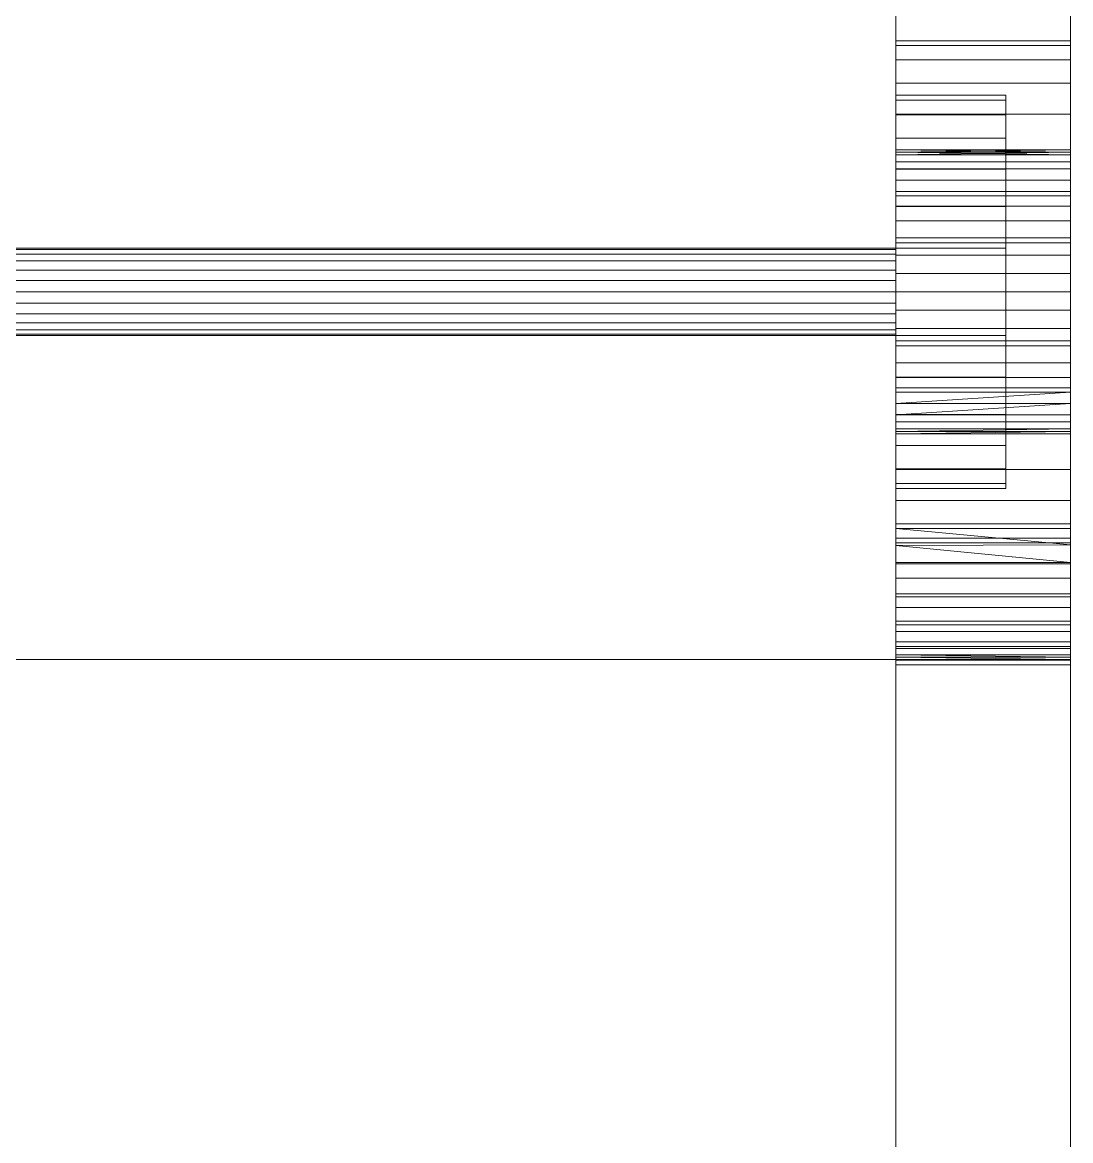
# Model space of a CAD drawing. Header units: inches. Extents: x -47 to 49, y -163 to 169.
# Drawn here: x 1.3 to 49.3, y 2.9 to 54.1 of the extents above; entities that cross this region are included whole.
import ezdxf

# ---------------------------------------------------------------- set-up
doc = ezdxf.new("R2010")
doc.units = ezdxf.units.IN
doc.header["$MEASUREMENT"] = 0
doc.layers.add('L-SITE', color=91, linetype='Continuous', lineweight=9)

msp = doc.modelspace()

# ---------------------------------------------------------------- meshes
at = {"layer": 'L-SITE'}
mesh = msp.add_polyface(dxfattribs=at)
corners = [(-38.731, -119.269, 24.042), (41.269, -119.269, 24.042), (41.269, 168.73, 24.042), (-38.731, 168.73, 24.042)]
mesh.append_faces([[corners[k] for k in face] for face in [(0, 1, 2, 3)]])
mesh = msp.add_polyface(dxfattribs=at)
corners = [(41.269, 168.73, 24.042), (41.269, -119.269, 24.042), (41.269, -119.269, 13.24), (41.269, 24.897, 13.24), (41.269, 24.897, 23.461), (41.269, 90.816, 23.461), (41.269, 90.816, 13.24), (41.269, 168.73, 13.24)]
mesh.append_faces([[corners[k] for k in face] for face in [(4, 5, 0, 1)]], dxfattribs={"vtx1": -1, "vtx3": -1})
mesh.append_faces([[corners[k] for k in face] for face in [(2, 3, 4, 1)]], dxfattribs={"vtx2": -1})
mesh.append_faces([[corners[k] for k in face] for face in [(5, 6, 7, 0)]], dxfattribs={"vtx3": -1})
mesh = msp.add_polyface(dxfattribs=at)
corners = [(-38.731, 90.816, 23.461), (41.269, 90.816, 23.461), (41.269, 24.897, 23.461), (-38.731, 24.897, 23.461)]
mesh.append_faces([[corners[k] for k in face] for face in [(0, 1, 2, 3)]])
mesh = msp.add_polyface(dxfattribs=at)
corners = [(41.269, 90.816, 13.5), (41.269, 90.566, 13.5), (41.269, 90.566, 24), (41.269, 90.361, 25.553), (41.269, 89.762, 27), (41.269, 88.808, 28.243), (41.269, 87.566, 29.196), (41.269, 86.119, 29.796), (41.269, 84.566, 30), (41.269, 30.897, 30), (41.269, 29.344, 29.796), (41.269, 27.897, 29.196), (41.269, 26.654, 28.243), (41.269, 25.701, 27), (41.269, 25.101, 25.553), (41.269, 24.897, 24), (41.269, 24.897, 13.5), (41.269, 24.647, 13.5), (41.269, 24.647, 24), (41.269, 24.86, 25.618), (41.269, 25.484, 27.125), (41.269, 26.477, 28.419), (41.269, 27.772, 29.413), (41.269, 29.279, 30.037), (41.269, 30.897, 30.25), (41.269, 84.566, 30.25), (41.269, 86.183, 30.037), (41.269, 87.691, 29.413), (41.269, 88.985, 28.419), (41.269, 89.978, 27.125), (41.269, 90.603, 25.618), (41.269, 90.816, 24)]
mesh.append_faces([[corners[k] for k in face] for face in [(15, 18, 19, 14), (14, 19, 20, 13), (13, 20, 21, 12), (12, 21, 22, 11), (11, 22, 23, 10), (10, 23, 24, 9), (9, 24, 25, 8)]], dxfattribs={"vtx0": -1, "vtx2": -1})
mesh.append_faces([[corners[k] for k in face] for face in [(1, 2, 31, 0)]], dxfattribs={"vtx1": -1})
mesh.append_faces([[corners[k] for k in face] for face in [(30, 31, 2, 3), (3, 4, 29, 30), (28, 29, 4, 5), (5, 6, 27, 28), (26, 27, 6, 7), (7, 8, 25, 26)]], dxfattribs={"vtx1": -1, "vtx3": -1})
mesh.append_faces([[corners[k] for k in face] for face in [(16, 17, 18, 15)]], dxfattribs={"vtx2": -1})
mesh = msp.add_polyface(dxfattribs=at)
corners = [(49.269, 90.566, 13.5), (49.269, 90.816, 13.5), (49.269, 90.816, 24), (49.269, 90.603, 25.618), (49.269, 89.978, 27.125), (49.269, 88.985, 28.419), (49.269, 87.691, 29.413), (49.269, 86.183, 30.037), (49.269, 84.566, 30.25), (49.269, 30.897, 30.25), (49.269, 29.279, 30.037), (49.269, 27.772, 29.413), (49.269, 26.477, 28.419), (49.269, 25.484, 27.125), (49.269, 24.86, 25.618), (49.269, 24.647, 24), (49.269, 24.647, 13.5), (49.269, 24.897, 13.5), (49.269, 24.897, 24), (49.269, 25.101, 25.553), (49.269, 25.701, 27), (49.269, 26.654, 28.243), (49.269, 27.897, 29.196), (49.269, 29.344, 29.796), (49.269, 30.897, 30), (49.269, 84.566, 30), (49.269, 86.119, 29.796), (49.269, 87.566, 29.196), (49.269, 88.808, 28.243), (49.269, 89.762, 27), (49.269, 90.361, 25.553), (49.269, 90.566, 24)]
mesh.append_faces([[corners[k] for k in face] for face in [(31, 2, 3, 30), (30, 3, 4, 29), (29, 4, 5, 28), (28, 5, 6, 27), (27, 6, 7, 26), (26, 7, 8, 25), (25, 8, 9, 24)]], dxfattribs={"vtx0": -1, "vtx2": -1})
mesh.append_faces([[corners[k] for k in face] for face in [(17, 18, 15, 16)]], dxfattribs={"vtx1": -1})
mesh.append_faces([[corners[k] for k in face] for face in [(14, 15, 18, 19), (19, 20, 13, 14), (12, 13, 20, 21), (21, 22, 11, 12), (10, 11, 22, 23), (23, 24, 9, 10)]], dxfattribs={"vtx1": -1, "vtx3": -1})
mesh.append_faces([[corners[k] for k in face] for face in [(0, 1, 2, 31)]], dxfattribs={"vtx2": -1})
mesh = msp.add_polyface(dxfattribs=at)
corners = [(41.269, 62.231, 16.543), (41.269, 62.452, 18.787), (41.269, 63.107, 20.944), (41.269, 64.169, 22.932), (41.269, 65.6, 24.675), (41.269, 67.342, 26.105), (41.269, 69.33, 27.168), (41.269, 71.488, 27.822), (41.269, 73.731, 28.043), (41.269, 75.975, 27.822), (41.269, 78.132, 27.168), (41.269, 80.12, 26.105), (41.269, 81.863, 24.675), (41.269, 83.293, 22.932), (41.269, 84.356, 20.944), (41.269, 85.01, 18.787), (41.269, 85.231, 16.543), (41.269, 85.01, 14.299), (41.269, 84.356, 12.142), (41.269, 83.293, 10.154), (41.269, 81.863, 8.411), (41.269, 80.12, 6.981), (41.269, 78.132, 5.918), (41.269, 75.975, 5.264), (41.269, 73.731, 5.043), (41.269, 71.488, 5.264), (41.269, 69.33, 5.918), (41.269, 67.342, 6.981), (41.269, 65.6, 8.411), (41.269, 64.169, 10.154), (41.269, 63.107, 12.142), (41.269, 62.452, 14.299), (41.269, 80.231, 16.543), (41.269, 80.01, 18.225), (41.269, 79.36, 19.793), (41.269, 78.327, 21.139), (41.269, 76.981, 22.172), (41.269, 75.414, 22.821), (41.269, 73.731, 23.043), (41.269, 72.049, 22.821), (41.269, 70.481, 22.172), (41.269, 69.135, 21.139), (41.269, 68.102, 19.793), (41.269, 67.453, 18.225), (41.269, 67.231, 16.543), (41.269, 67.453, 14.861), (41.269, 68.102, 13.293), (41.269, 69.135, 11.947), (41.269, 70.481, 10.914), (41.269, 72.049, 10.264), (41.269, 73.731, 10.043), (41.269, 75.414, 10.264), (41.269, 76.981, 10.914), (41.269, 78.327, 11.947), (41.269, 79.36, 13.293), (41.269, 80.01, 14.861), (41.269, 53.231, 16.543), (41.269, 53.01, 14.299), (41.269, 52.356, 12.142), (41.269, 51.293, 10.154), (41.269, 49.863, 8.411), (41.269, 48.12, 6.981), (41.269, 46.132, 5.918), (41.269, 43.975, 5.264), (41.269, 41.731, 5.043), (41.269, 39.488, 5.264), (41.269, 37.33, 5.918), (41.269, 35.342, 6.981), (41.269, 33.6, 8.411), (41.269, 32.169, 10.154), (41.269, 31.107, 12.142), (41.269, 30.452, 14.299), (41.269, 30.231, 16.543), (41.269, 30.452, 18.787), (41.269, 31.107, 20.944), (41.269, 32.169, 22.932), (41.269, 33.6, 24.675), (41.269, 35.342, 26.105), (41.269, 37.33, 27.168), (41.269, 39.488, 27.822), (41.269, 41.731, 28.043), (41.269, 43.975, 27.822), (41.269, 46.132, 27.168), (41.269, 48.12, 26.105), (41.269, 49.863, 24.675), (41.269, 51.293, 22.932), (41.269, 52.356, 20.944), (41.269, 53.01, 18.787), (41.269, 48.231, 16.543), (41.269, 48.01, 18.225), (41.269, 47.36, 19.793), (41.269, 46.327, 21.139), (41.269, 44.981, 22.172), (41.269, 43.414, 22.821), (41.269, 41.731, 23.043), (41.269, 40.049, 22.821), (41.269, 38.481, 22.172), (41.269, 37.135, 21.139), (41.269, 36.102, 19.793), (41.269, 35.453, 18.225), (41.269, 35.231, 16.543), (41.269, 35.453, 14.861), (41.269, 36.102, 13.293), (41.269, 37.135, 11.947), (41.269, 38.481, 10.914), (41.269, 40.049, 10.264), (41.269, 41.731, 10.043), (41.269, 43.414, 10.264), (41.269, 44.981, 10.914), (41.269, 46.327, 11.947), (41.269, 47.36, 13.293), (41.269, 48.01, 14.861)]
mesh.append_faces([[corners[k] for k in face] for face in [(54, 19, 53), (52, 22, 51), (4, 41, 3), (64, 106, 63), (109, 61, 108), (110, 59, 109), (101, 71, 100), (95, 79, 94), (90, 86, 89)]], dxfattribs={"vtx0": -1, "vtx1": -1})
mesh.append_faces([[corners[k] for k in face] for face in [(49, 25, 26, 48), (25, 49, 50), (47, 28, 29, 46), (44, 0, 1, 43), (46, 29, 30), (51, 22, 23, 50), (43, 1, 2, 42), (3, 41, 42, 2), (6, 39, 40, 5), (5, 40, 41, 4), (7, 38, 39, 6), (34, 13, 14, 33), (15, 32, 33, 14), (13, 34, 35, 12), (10, 36, 37, 9), (9, 37, 38), (36, 10, 11), (104, 66, 67, 103), (106, 64, 65, 105), (105, 65, 66, 104), (107, 62, 63, 106), (62, 107, 108, 61), (97, 76, 77, 96), (96, 77, 78), (83, 91, 92, 82), (87, 88, 89, 86), (82, 92, 93, 81), (81, 93, 94)]], dxfattribs={"vtx0": -1, "vtx2": -1})
mesh.append_faces([[corners[k] for k in face] for face in [(50, 23, 24, 25), (38, 7, 8, 9), (103, 67, 68, 69), (88, 87, 56, 57)]], dxfattribs={"vtx0": -1, "vtx3": -1})
mesh.append_faces([[corners[k] for k in face] for face in [(26, 27, 48), (20, 21, 53, 19), (16, 17, 32, 15), (60, 61, 109, 59), (72, 73, 100, 71), (80, 81, 94, 79), (84, 85, 91, 83)]], dxfattribs={"vtx1": -1, "vtx2": -1})
mesh.append_faces([[corners[k] for k in face] for face in [(47, 48, 27, 28), (30, 31, 45, 46), (31, 0, 44, 45), (21, 22, 52, 53), (54, 55, 18, 19), (55, 32, 17, 18), (11, 12, 35, 36), (70, 71, 101, 102), (102, 103, 69, 70), (110, 111, 58, 59), (57, 58, 111, 88), (73, 74, 99, 100), (97, 98, 75, 76), (98, 99, 74, 75), (95, 96, 78, 79), (90, 91, 85, 86)]], dxfattribs={"vtx1": -1, "vtx3": -1})
mesh = msp.add_polyface(dxfattribs=at)
corners = [(49.269, 62.231, 16.543), (49.269, 62.452, 14.299), (49.269, 63.107, 12.142), (49.269, 64.169, 10.154), (49.269, 65.6, 8.411), (49.269, 67.342, 6.981), (49.269, 69.33, 5.918), (49.269, 71.488, 5.264), (49.269, 73.731, 5.043), (49.269, 75.975, 5.264), (49.269, 78.132, 5.918), (49.269, 80.12, 6.981), (49.269, 81.863, 8.411), (49.269, 83.293, 10.154), (49.269, 84.356, 12.142), (49.269, 85.01, 14.299), (49.269, 85.231, 16.543), (49.269, 85.01, 18.787), (49.269, 84.356, 20.944), (49.269, 83.293, 22.932), (49.269, 81.863, 24.675), (49.269, 80.12, 26.105), (49.269, 78.132, 27.168), (49.269, 75.975, 27.822), (49.269, 73.731, 28.043), (49.269, 71.488, 27.822), (49.269, 69.33, 27.168), (49.269, 67.342, 26.105), (49.269, 65.6, 24.675), (49.269, 64.169, 22.932), (49.269, 63.107, 20.944), (49.269, 62.452, 18.787), (49.269, 80.231, 16.543), (49.269, 80.01, 14.861), (49.269, 79.36, 13.293), (49.269, 78.327, 11.947), (49.269, 76.981, 10.914), (49.269, 75.414, 10.264), (49.269, 73.731, 10.043), (49.269, 72.049, 10.264), (49.269, 70.481, 10.914), (49.269, 69.135, 11.947), (49.269, 68.102, 13.293), (49.269, 67.453, 14.861), (49.269, 67.231, 16.543), (49.269, 67.453, 18.225), (49.269, 68.102, 19.793), (49.269, 69.135, 21.139), (49.269, 70.481, 22.172), (49.269, 72.049, 22.821), (49.269, 73.731, 23.043), (49.269, 75.414, 22.821), (49.269, 76.981, 22.172), (49.269, 78.327, 21.139), (49.269, 79.36, 19.793), (49.269, 80.01, 18.225), (49.269, 53.231, 16.543), (49.269, 53.01, 18.787), (49.269, 52.356, 20.944), (49.269, 51.293, 22.932), (49.269, 49.863, 24.675), (49.269, 48.12, 26.105), (49.269, 46.132, 27.168), (49.269, 43.975, 27.822), (49.269, 41.731, 28.043), (49.269, 39.488, 27.822), (49.269, 37.33, 27.168), (49.269, 35.342, 26.105), (49.269, 33.6, 24.675), (49.269, 32.169, 22.932), (49.269, 31.107, 20.944), (49.269, 30.452, 18.787), (49.269, 30.231, 16.543), (49.269, 30.452, 14.299), (49.269, 31.107, 12.142), (49.269, 32.169, 10.154), (49.269, 33.6, 8.411), (49.269, 35.342, 6.981), (49.269, 37.33, 5.918), (49.269, 39.488, 5.264), (49.269, 41.731, 5.043), (49.269, 43.975, 5.264), (49.269, 46.132, 5.918), (49.269, 48.12, 6.981), (49.269, 49.863, 8.411), (49.269, 51.293, 10.154), (49.269, 52.356, 12.142), (49.269, 53.01, 14.299), (49.269, 48.231, 16.543), (49.269, 48.01, 14.861), (49.269, 47.36, 13.293), (49.269, 46.327, 11.947), (49.269, 44.981, 10.914), (49.269, 43.414, 10.264), (49.269, 41.731, 10.043), (49.269, 40.049, 10.264), (49.269, 38.481, 10.914), (49.269, 37.135, 11.947), (49.269, 36.102, 13.293), (49.269, 35.453, 14.861), (49.269, 35.231, 16.543), (49.269, 35.453, 18.225), (49.269, 36.102, 19.793), (49.269, 37.135, 21.139), (49.269, 38.481, 22.172), (49.269, 40.049, 22.821), (49.269, 41.731, 23.043), (49.269, 43.414, 22.821), (49.269, 44.981, 22.172), (49.269, 46.327, 21.139), (49.269, 47.36, 19.793), (49.269, 48.01, 18.225)]
mesh.append_faces([[corners[k] for k in face] for face in [(54, 19, 53), (52, 22, 51), (4, 41, 3), (64, 106, 63), (109, 61, 108), (110, 59, 109), (101, 71, 100), (95, 79, 94), (90, 86, 89)]], dxfattribs={"vtx0": -1, "vtx1": -1})
mesh.append_faces([[corners[k] for k in face] for face in [(49, 25, 26, 48), (25, 49, 50), (47, 28, 29, 46), (44, 0, 1, 43), (46, 29, 30), (51, 22, 23, 50), (43, 1, 2, 42), (3, 41, 42, 2), (6, 39, 40, 5), (5, 40, 41, 4), (7, 38, 39, 6), (34, 13, 14, 33), (15, 32, 33, 14), (13, 34, 35, 12), (10, 36, 37, 9), (9, 37, 38), (36, 10, 11), (104, 66, 67, 103), (106, 64, 65, 105), (105, 65, 66, 104), (107, 62, 63, 106), (62, 107, 108, 61), (97, 76, 77, 96), (96, 77, 78), (83, 91, 92, 82), (87, 88, 89, 86), (82, 92, 93, 81), (81, 93, 94)]], dxfattribs={"vtx0": -1, "vtx2": -1})
mesh.append_faces([[corners[k] for k in face] for face in [(50, 23, 24, 25), (38, 7, 8, 9), (103, 67, 68, 69), (88, 87, 56, 57)]], dxfattribs={"vtx0": -1, "vtx3": -1})
mesh.append_faces([[corners[k] for k in face] for face in [(26, 27, 48), (20, 21, 53, 19), (16, 17, 32, 15), (60, 61, 109, 59), (72, 73, 100, 71), (80, 81, 94, 79), (84, 85, 91, 83)]], dxfattribs={"vtx1": -1, "vtx2": -1})
mesh.append_faces([[corners[k] for k in face] for face in [(47, 48, 27, 28), (30, 31, 45, 46), (31, 0, 44, 45), (21, 22, 52, 53), (54, 55, 18, 19), (55, 32, 17, 18), (11, 12, 35, 36), (70, 71, 101, 102), (102, 103, 69, 70), (110, 111, 58, 59), (57, 58, 111, 88), (73, 74, 99, 100), (97, 98, 75, 76), (98, 99, 74, 75), (95, 96, 78, 79), (90, 91, 85, 86)]], dxfattribs={"vtx1": -1, "vtx3": -1})
mesh = msp.add_polyface(dxfattribs=at)
corners = [(41.269, 84.566, 30.25), (41.269, 30.897, 30.25), (49.269, 30.897, 30.25), (49.269, 84.566, 30.25)]
mesh.append_faces([[corners[k] for k in face] for face in [(0, 1, 2, 3)]])
mesh = msp.add_polyface(dxfattribs=at)
corners = [(49.269, 84.566, 30), (49.269, 30.897, 30), (41.269, 30.897, 30), (41.269, 84.566, 30)]
mesh.append_faces([[corners[k] for k in face] for face in [(0, 1, 2, 3)]])
mesh = msp.add_polyface(dxfattribs=at)
corners = [(41.269, 64.731, 16.543), (41.269, 64.957, 18.546), (41.269, 65.623, 20.448), (41.269, 66.695, 22.154), (41.269, 68.12, 23.579), (41.269, 69.826, 24.652), (41.269, 71.729, 25.317), (41.269, 73.731, 25.543), (41.269, 75.734, 25.317), (41.269, 77.636, 24.652), (41.269, 79.343, 23.579), (41.269, 80.768, 22.154), (41.269, 81.84, 20.448), (41.269, 82.506, 18.546), (41.269, 82.731, 16.543), (41.269, 82.506, 14.54), (41.269, 81.84, 12.638), (41.269, 80.768, 10.932), (41.269, 79.343, 9.506), (41.269, 77.636, 8.434), (41.269, 75.734, 7.769), (41.269, 73.731, 7.543), (41.269, 71.729, 7.769), (41.269, 69.826, 8.434), (41.269, 68.12, 9.506), (41.269, 66.695, 10.932), (41.269, 65.623, 12.638), (41.269, 64.957, 14.54), (41.269, 32.731, 16.543), (41.269, 32.957, 18.546), (41.269, 33.623, 20.448), (41.269, 34.695, 22.154), (41.269, 36.12, 23.579), (41.269, 37.826, 24.652), (41.269, 39.729, 25.317), (41.269, 41.731, 25.543), (41.269, 43.734, 25.317), (41.269, 45.636, 24.652), (41.269, 47.343, 23.579), (41.269, 48.768, 22.154), (41.269, 49.84, 20.448), (41.269, 50.506, 18.546), (41.269, 50.731, 16.543), (41.269, 50.506, 14.54), (41.269, 49.84, 12.638), (41.269, 48.768, 10.932), (41.269, 47.343, 9.506), (41.269, 45.636, 8.434), (41.269, 43.734, 7.769), (41.269, 41.731, 7.543), (41.269, 39.729, 7.769), (41.269, 37.826, 8.434), (41.269, 36.12, 9.506), (41.269, 34.695, 10.932), (41.269, 33.623, 12.638), (41.269, 32.957, 14.54)]
mesh.append_faces([[corners[k] for k in face] for face in [(46, 43, 44, 45)]], dxfattribs={"vtx0": -1})
mesh.append_faces([[corners[k] for k in face] for face in [(32, 35, 29), (29, 43, 48)]], dxfattribs={"vtx0": -1, "vtx1": -1, "vtx2": -1})
mesh.append_faces([[corners[k] for k in face] for face in [(3, 8, 11, 27), (11, 14, 17, 27)]], dxfattribs={"vtx0": -1, "vtx1": -1, "vtx2": -1, "vtx3": -1})
mesh.append_faces([[corners[k] for k in face] for face in [(20, 27, 17, 18), (29, 39, 42, 43), (51, 29, 48, 49)]], dxfattribs={"vtx0": -1, "vtx1": -1, "vtx3": -1})
mesh.append_faces([[corners[k] for k in face] for face in [(52, 28, 29, 51)]], dxfattribs={"vtx0": -1, "vtx2": -1})
mesh.append_faces([[corners[k] for k in face] for face in [(13, 14, 11, 12), (41, 42, 39, 40), (31, 32, 29, 30), (53, 54, 52)]], dxfattribs={"vtx1": -1})
mesh.append_faces([[corners[k] for k in face] for face in [(2, 3, 27), (47, 48, 43, 46)]], dxfattribs={"vtx1": -1, "vtx2": -1})
mesh.append_faces([[corners[k] for k in face] for face in [(20, 21, 24, 27)]], dxfattribs={"vtx1": -1, "vtx2": -1, "vtx3": -1})
mesh.append_faces([[corners[k] for k in face] for face in [(0, 1, 2, 27), (15, 16, 17, 14), (18, 19, 20), (25, 26, 27, 24), (22, 23, 24, 21), (49, 50, 51)]], dxfattribs={"vtx2": -1})
mesh.append_faces([[corners[k] for k in face] for face in [(3, 4, 5, 8), (35, 36, 37, 29), (37, 38, 39, 29), (54, 55, 28, 52)]], dxfattribs={"vtx2": -1, "vtx3": -1})
mesh.append_faces([[corners[k] for k in face] for face in [(8, 9, 10, 11), (5, 6, 7, 8), (32, 33, 34, 35)]], dxfattribs={"vtx3": -1})
mesh = msp.add_polyface(dxfattribs=at)
corners = [(46.302, 64.731, 16.543), (46.302, 64.957, 14.54), (46.302, 65.623, 12.638), (46.302, 66.695, 10.932), (46.302, 68.12, 9.506), (46.302, 69.826, 8.434), (46.302, 71.729, 7.769), (46.302, 73.731, 7.543), (46.302, 75.734, 7.769), (46.302, 77.636, 8.434), (46.302, 79.343, 9.506), (46.302, 80.768, 10.932), (46.302, 81.84, 12.638), (46.302, 82.506, 14.54), (46.302, 82.731, 16.543), (46.302, 82.506, 18.546), (46.302, 81.84, 20.448), (46.302, 80.768, 22.154), (46.302, 79.343, 23.579), (46.302, 77.636, 24.652), (46.302, 75.734, 25.317), (46.302, 73.731, 25.543), (46.302, 71.729, 25.317), (46.302, 69.826, 24.652), (46.302, 68.12, 23.579), (46.302, 66.695, 22.154), (46.302, 65.623, 20.448), (46.302, 64.957, 18.546), (46.302, 32.731, 16.543), (46.302, 32.957, 14.54), (46.302, 33.623, 12.638), (46.302, 34.695, 10.932), (46.302, 36.12, 9.506), (46.302, 37.826, 8.434), (46.302, 39.729, 7.769), (46.302, 41.731, 7.543), (46.302, 43.734, 7.769), (46.302, 45.636, 8.434), (46.302, 47.343, 9.506), (46.302, 48.768, 10.932), (46.302, 49.84, 12.638), (46.302, 50.506, 14.54), (46.302, 50.731, 16.543), (46.302, 50.506, 18.546), (46.302, 49.84, 20.448), (46.302, 48.768, 22.154), (46.302, 47.343, 23.579), (46.302, 45.636, 24.652), (46.302, 43.734, 25.317), (46.302, 41.731, 25.543), (46.302, 39.729, 25.317), (46.302, 37.826, 24.652), (46.302, 36.12, 23.579), (46.302, 34.695, 22.154), (46.302, 33.623, 20.448), (46.302, 32.957, 18.546)]
mesh.append_faces([[corners[k] for k in face] for face in [(17, 14, 15, 16), (20, 17, 18, 19), (45, 42, 43, 44), (49, 47, 48), (52, 49, 50, 51)]], dxfattribs={"vtx0": -1})
mesh.append_faces([[corners[k] for k in face] for face in [(14, 17, 11), (45, 49, 42)]], dxfattribs={"vtx0": -1, "vtx1": -1, "vtx2": -1})
mesh.append_faces([[corners[k] for k in face] for face in [(11, 17, 1, 4), (25, 1, 17, 20), (49, 52, 55, 42)]], dxfattribs={"vtx0": -1, "vtx1": -1, "vtx2": -1, "vtx3": -1})
mesh.append_faces([[corners[k] for k in face] for face in [(55, 36, 41, 42)]], dxfattribs={"vtx0": -1, "vtx1": -1, "vtx3": -1})
mesh.append_faces([[corners[k] for k in face] for face in [(26, 0, 1, 25)]], dxfattribs={"vtx0": -1, "vtx2": -1})
mesh.append_faces([[corners[k] for k in face] for face in [(4, 7, 8, 11), (33, 35, 36, 55)]], dxfattribs={"vtx0": -1, "vtx2": -1, "vtx3": -1})
mesh.append_faces([[corners[k] for k in face] for face in [(41, 36, 37, 38)]], dxfattribs={"vtx0": -1, "vtx3": -1})
mesh.append_faces([[corners[k] for k in face] for face in [(27, 0, 26), (40, 41, 38, 39)]], dxfattribs={"vtx1": -1})
mesh.append_faces([[corners[k] for k in face] for face in [(32, 33, 55, 28)]], dxfattribs={"vtx1": -1, "vtx3": -1})
mesh.append_faces([[corners[k] for k in face] for face in [(21, 22, 23, 20), (33, 34, 35), (28, 29, 30), (53, 54, 55, 52)]], dxfattribs={"vtx2": -1})
mesh.append_faces([[corners[k] for k in face] for face in [(23, 24, 25, 20), (30, 31, 32, 28), (45, 46, 47, 49)]], dxfattribs={"vtx2": -1, "vtx3": -1})
mesh.append_faces([[corners[k] for k in face] for face in [(8, 9, 10, 11), (11, 12, 13, 14), (4, 5, 6, 7), (1, 2, 3, 4)]], dxfattribs={"vtx3": -1})
mesh = msp.add_polyface(dxfattribs=at)
corners = [(49.269, 30.231, 16.543), (49.269, 30.452, 18.787), (49.269, 31.107, 20.944), (49.269, 32.169, 22.932), (49.269, 33.6, 24.675), (49.269, 35.342, 26.105), (49.269, 37.33, 27.168), (49.269, 39.488, 27.822), (49.269, 41.731, 28.043), (49.269, 43.975, 27.822), (49.269, 46.132, 27.168), (49.269, 48.12, 26.105), (49.269, 49.863, 24.675), (49.269, 51.293, 22.932), (49.269, 52.356, 20.944), (49.269, 53.01, 18.787), (49.269, 53.231, 16.543), (41.269, 53.231, 16.543), (41.269, 53.01, 18.787), (41.269, 52.356, 20.944), (41.269, 51.293, 22.932), (41.269, 49.863, 24.675), (41.269, 48.12, 26.105), (41.269, 46.132, 27.168), (41.269, 43.975, 27.822), (41.269, 41.731, 28.043), (41.269, 39.488, 27.822), (41.269, 37.33, 27.168), (41.269, 35.342, 26.105), (41.269, 33.6, 24.675), (41.269, 32.169, 22.932), (41.269, 31.107, 20.944), (41.269, 30.452, 18.787), (41.269, 30.231, 16.543)]
mesh.append_faces([[corners[k] for k in face] for face in [(1, 32, 33, 0)]], dxfattribs={"vtx0": -1})
mesh.append_faces([[corners[k] for k in face] for face in [(14, 19, 20, 13), (15, 18, 19, 14), (13, 20, 21, 12), (10, 23, 24, 9), (11, 22, 23, 10), (12, 21, 22, 11), (9, 24, 25, 8), (6, 27, 28, 5), (7, 26, 27, 6), (5, 28, 29, 4), (2, 31, 32, 1), (3, 30, 31, 2), (4, 29, 30, 3), (26, 7, 8, 25)]], dxfattribs={"vtx0": -1, "vtx2": -1})
mesh.append_faces([[corners[k] for k in face] for face in [(16, 17, 18, 15)]], dxfattribs={"vtx2": -1})
mesh = msp.add_polyface(dxfattribs=at)
corners = [(49.269, 53.231, 16.543), (49.269, 53.01, 14.299), (49.269, 52.356, 12.142), (49.269, 51.293, 10.154), (49.269, 49.863, 8.411), (49.269, 48.12, 6.981), (49.269, 46.132, 5.918), (49.269, 43.975, 5.264), (49.269, 41.731, 5.043), (49.269, 39.488, 5.264), (49.269, 37.33, 5.918), (49.269, 35.342, 6.981), (49.269, 33.6, 8.411), (49.269, 32.169, 10.154), (49.269, 31.107, 12.142), (49.269, 30.452, 14.299), (49.269, 30.231, 16.543), (41.269, 30.231, 16.543), (41.269, 30.452, 14.299), (41.269, 31.107, 12.142), (41.269, 32.169, 10.154), (41.269, 33.6, 8.411), (41.269, 35.342, 6.981), (41.269, 37.33, 5.918), (41.269, 39.488, 5.264), (41.269, 41.731, 5.043), (41.269, 43.975, 5.264), (41.269, 46.132, 5.918), (41.269, 48.12, 6.981), (41.269, 49.863, 8.411), (41.269, 51.293, 10.154), (41.269, 52.356, 12.142), (41.269, 53.01, 14.299), (41.269, 53.231, 16.543)]
mesh.append_faces([[corners[k] for k in face] for face in [(1, 32, 33, 0)]], dxfattribs={"vtx0": -1})
mesh.append_faces([[corners[k] for k in face] for face in [(10, 23, 24, 9), (11, 22, 23, 10), (9, 24, 25, 8), (21, 12, 13, 20), (6, 27, 28, 5), (7, 26, 27, 6), (5, 28, 29, 4), (2, 31, 32, 1), (3, 30, 31, 2), (4, 29, 30, 3), (26, 7, 8, 25)]], dxfattribs={"vtx0": -1, "vtx2": -1})
mesh.append_faces([[corners[k] for k in face] for face in [(17, 18, 15, 16)]], dxfattribs={"vtx1": -1})
mesh.append_faces([[corners[k] for k in face] for face in [(18, 19, 14, 15), (19, 20, 13, 14), (11, 12, 21, 22)]], dxfattribs={"vtx1": -1, "vtx3": -1})
mesh = msp.add_polyface(dxfattribs=at)
corners = [(41.269, 50.731, 16.543), (41.269, 50.506, 18.546), (41.269, 49.84, 20.448), (41.269, 48.768, 22.154), (41.269, 47.343, 23.579), (41.269, 45.636, 24.652), (41.269, 43.734, 25.317), (41.269, 41.731, 25.543), (41.269, 39.729, 25.317), (41.269, 37.826, 24.652), (41.269, 36.12, 23.579), (41.269, 34.695, 22.154), (41.269, 33.623, 20.448), (41.269, 32.957, 18.546), (41.269, 32.731, 16.543), (46.302, 32.731, 16.543), (46.302, 32.957, 18.546), (46.302, 33.623, 20.448), (46.302, 34.695, 22.154), (46.302, 36.12, 23.579), (46.302, 37.826, 24.652), (46.302, 39.729, 25.317), (46.302, 41.731, 25.543), (46.302, 43.734, 25.317), (46.302, 45.636, 24.652), (46.302, 47.343, 23.579), (46.302, 48.768, 22.154), (46.302, 49.84, 20.448), (46.302, 50.506, 18.546), (46.302, 50.731, 16.543)]
mesh.append_faces([[corners[k] for k in face] for face in [(16, 17, 12, 13), (19, 20, 9, 10), (18, 19, 10, 11), (20, 21, 8, 9), (17, 18, 11, 12), (7, 8, 21, 22), (23, 24, 5, 6), (24, 25, 4, 5), (27, 28, 1, 2), (26, 27, 2, 3), (25, 26, 3, 4), (22, 23, 6, 7)]], dxfattribs={"vtx1": -1, "vtx3": -1})
mesh.append_faces([[corners[k] for k in face] for face in [(14, 15, 16, 13)]], dxfattribs={"vtx2": -1})
mesh.append_faces([[corners[k] for k in face] for face in [(28, 29, 0, 1)]], dxfattribs={"vtx3": -1})
mesh = msp.add_polyface(dxfattribs=at)
corners = [(41.269, 32.731, 16.543), (41.269, 32.957, 14.54), (41.269, 33.623, 12.638), (41.269, 34.695, 10.932), (41.269, 36.12, 9.506), (41.269, 37.826, 8.434), (41.269, 39.729, 7.769), (41.269, 41.731, 7.543), (41.269, 43.734, 7.769), (41.269, 45.636, 8.434), (41.269, 47.343, 9.506), (41.269, 48.768, 10.932), (41.269, 49.84, 12.638), (41.269, 50.506, 14.54), (41.269, 50.731, 16.543), (46.302, 50.731, 16.543), (46.302, 50.506, 14.54), (46.302, 49.84, 12.638), (46.302, 48.768, 10.932), (46.302, 47.343, 9.506), (46.302, 45.636, 8.434), (46.302, 43.734, 7.769), (46.302, 41.731, 7.543), (46.302, 39.729, 7.769), (46.302, 37.826, 8.434), (46.302, 36.12, 9.506), (46.302, 34.695, 10.932), (46.302, 33.623, 12.638), (46.302, 32.957, 14.54), (46.302, 32.731, 16.543)]
mesh.append_faces([[corners[k] for k in face] for face in [(13, 16, 17, 12), (12, 17, 18, 11), (10, 19, 20, 9), (11, 18, 19, 10)]], dxfattribs={"vtx0": -1, "vtx2": -1})
mesh.append_faces([[corners[k] for k in face] for face in [(20, 21, 8, 9), (7, 8, 21, 22), (23, 24, 5, 6), (24, 25, 4, 5), (27, 28, 1, 2), (26, 27, 2, 3), (25, 26, 3, 4), (22, 23, 6, 7)]], dxfattribs={"vtx1": -1, "vtx3": -1})
mesh.append_faces([[corners[k] for k in face] for face in [(14, 15, 16, 13)]], dxfattribs={"vtx2": -1})
mesh.append_faces([[corners[k] for k in face] for face in [(28, 29, 0, 1)]], dxfattribs={"vtx3": -1})
mesh = msp.add_polyface(dxfattribs=at)
corners = [(49.269, 35.231, 16.543), (49.269, 35.453, 14.861), (49.269, 36.102, 13.293), (49.269, 37.135, 11.947), (49.269, 38.481, 10.914), (49.269, 40.049, 10.264), (49.269, 41.731, 10.043), (49.269, 43.414, 10.264), (49.269, 44.981, 10.914), (49.269, 46.327, 11.947), (49.269, 47.36, 13.293), (49.269, 48.01, 14.861), (49.269, 48.231, 16.543), (41.269, 48.231, 16.543), (41.269, 48.01, 14.861), (41.269, 47.36, 13.293), (41.269, 46.327, 11.947), (41.269, 44.981, 10.914), (41.269, 43.414, 10.264), (41.269, 41.731, 10.043), (41.269, 40.049, 10.264), (41.269, 38.481, 10.914), (41.269, 37.135, 11.947), (41.269, 36.102, 13.293), (41.269, 35.453, 14.861), (41.269, 35.231, 16.543), (41.269, 48.125, 15.734), (49.269, 48.12, 15.702), (49.269, 47.685, 14.077), (41.269, 47.685, 14.077), (49.269, 45.654, 11.43), (41.269, 45.654, 11.43), (49.269, 46.844, 12.62), (41.269, 46.844, 12.62), (49.269, 44.197, 10.589), (41.269, 44.197, 10.589), (41.269, 42.572, 10.154), (49.269, 42.572, 10.154), (49.269, 39.265, 10.589), (41.269, 39.265, 10.589), (49.269, 37.808, 11.43), (41.269, 37.808, 11.43), (49.269, 35.777, 14.077), (41.269, 35.777, 14.077), (49.269, 36.619, 12.62), (41.269, 36.619, 12.62), (49.269, 35.338, 15.734), (41.269, 35.342, 15.702), (49.269, 40.89, 10.154), (41.269, 40.89, 10.154)]
mesh.append_faces([[corners[k] for k in face] for face in [(20, 5, 48, 49), (11, 14, 29, 28), (9, 16, 31, 30), (10, 15, 33, 32), (49, 48, 6, 19), (8, 17, 35, 34), (28, 29, 15, 10), (27, 26, 14), (19, 6, 37, 36), (30, 31, 17, 8), (34, 35, 18, 7), (32, 33, 16, 9), (36, 37, 7, 18), (5, 20, 39, 38), (24, 1, 42, 43), (43, 42, 2, 23), (4, 21, 41, 40), (21, 4, 38, 39), (22, 3, 40, 41), (23, 2, 44)]], dxfattribs={"vtx0": -1, "vtx2": -1})
mesh.append_faces([[corners[k] for k in face] for face in [(13, 26, 12)]], dxfattribs={"vtx1": -1})
mesh.append_faces([[corners[k] for k in face] for face in [(11, 27, 14), (46, 1, 47), (27, 12, 26), (22, 45, 3), (24, 47, 1), (47, 25, 46)]], dxfattribs={"vtx1": -1, "vtx2": -1})
mesh.append_faces([[corners[k] for k in face] for face in [(45, 23, 44, 3)]], dxfattribs={"vtx1": -1, "vtx3": -1})
mesh.append_faces([[corners[k] for k in face] for face in [(25, 0, 46)]], dxfattribs={"vtx2": -1})
mesh = msp.add_polyface(dxfattribs=at)
corners = [(49.269, 48.231, 16.543), (49.269, 48.01, 18.225), (49.269, 47.36, 19.793), (49.269, 46.327, 21.139), (49.269, 44.981, 22.172), (49.269, 43.414, 22.821), (49.269, 41.731, 23.043), (49.269, 40.049, 22.821), (49.269, 38.481, 22.172), (49.269, 37.135, 21.139), (49.269, 36.102, 19.793), (49.269, 35.453, 18.225), (49.269, 35.231, 16.543), (41.269, 35.231, 16.543), (41.269, 35.453, 18.225), (41.269, 36.102, 19.793), (41.269, 37.135, 21.139), (41.269, 38.481, 22.172), (41.269, 40.049, 22.821), (41.269, 41.731, 23.043), (41.269, 43.414, 22.821), (41.269, 44.981, 22.172), (41.269, 46.327, 21.139), (41.269, 47.36, 19.793), (41.269, 48.01, 18.225), (41.269, 48.231, 16.543), (49.269, 35.777, 19.009), (41.269, 35.777, 19.009), (41.269, 35.342, 17.384), (49.269, 35.342, 17.384), (49.269, 37.808, 21.656), (41.269, 37.808, 21.656), (49.269, 36.619, 20.466), (41.269, 36.619, 20.466), (49.269, 39.265, 22.497), (41.269, 39.265, 22.497), (41.269, 40.89, 22.932), (49.269, 40.89, 22.932), (49.269, 44.197, 22.497), (41.269, 44.197, 22.497), (49.269, 45.654, 21.656), (41.269, 45.654, 21.656), (49.269, 47.685, 19.009), (41.269, 47.685, 19.009), (49.269, 46.844, 20.466), (41.269, 46.844, 20.466), (49.269, 48.125, 17.352), (41.269, 48.12, 17.384), (49.269, 42.572, 22.932), (41.269, 42.572, 22.932)]
mesh.append_faces([[corners[k] for k in face] for face in [(17, 8, 30, 31), (16, 9, 32, 33), (15, 10, 26, 27), (9, 16, 31, 30), (18, 7, 34, 35), (7, 18, 36, 37), (10, 15, 33, 32), (21, 4, 38, 39), (8, 17, 35, 34), (43, 42, 2, 23), (22, 3, 40, 41), (19, 6, 37, 36), (41, 40, 4, 21), (5, 20, 39, 38), (20, 5, 48, 49), (49, 48, 6, 19), (23, 2, 44, 45), (3, 22, 45, 44), (42, 43, 24, 1)]], dxfattribs={"vtx0": -1, "vtx2": -1})
mesh.append_faces([[corners[k] for k in face] for face in [(46, 1, 47), (24, 47, 1), (47, 25, 46)]], dxfattribs={"vtx1": -1, "vtx2": -1})
mesh.append_faces([[corners[k] for k in face] for face in [(11, 29, 28, 14), (14, 27, 26, 11)]], dxfattribs={"vtx1": -1, "vtx3": -1})
mesh.append_faces([[corners[k] for k in face] for face in [(25, 0, 46)]], dxfattribs={"vtx2": -1})
mesh.append_faces([[corners[k] for k in face] for face in [(29, 12, 13, 28)]], dxfattribs={"vtx3": -1})
mesh = msp.add_polyface(dxfattribs=at)
corners = [(-38.731, 39.731, 16.543), (-38.731, 39.799, 16.025), (-38.731, 39.999, 15.543), (-38.731, 40.317, 15.129), (-38.731, 40.731, 14.811), (-38.731, 41.214, 14.611), (-38.731, 41.731, 14.543), (-38.731, 42.249, 14.611), (-38.731, 42.731, 14.811), (-38.731, 43.145, 15.129), (-38.731, 43.463, 15.543), (-38.731, 43.663, 16.025), (-38.731, 43.731, 16.543), (41.269, 43.731, 16.543), (41.269, 43.663, 16.025), (41.269, 43.463, 15.543), (41.269, 43.145, 15.129), (41.269, 42.731, 14.811), (41.269, 42.249, 14.611), (41.269, 41.731, 14.543), (41.269, 41.214, 14.611), (41.269, 40.731, 14.811), (41.269, 40.317, 15.129), (41.269, 39.999, 15.543), (41.269, 39.799, 16.025), (41.269, 39.731, 16.543)]
mesh.append_faces([[corners[k] for k in face] for face in [(13, 14, 11, 12)]], dxfattribs={"vtx1": -1})
mesh.append_faces([[corners[k] for k in face] for face in [(14, 15, 10, 11), (16, 17, 8, 9), (15, 16, 9, 10), (17, 18, 7, 8), (6, 7, 18, 19), (20, 21, 4, 5), (21, 22, 3, 4), (23, 24, 1, 2), (22, 23, 2, 3), (19, 20, 5, 6)]], dxfattribs={"vtx1": -1, "vtx3": -1})
mesh.append_faces([[corners[k] for k in face] for face in [(24, 25, 0, 1)]], dxfattribs={"vtx3": -1})
mesh = msp.add_polyface(dxfattribs=at)
corners = [(-38.731, 43.731, 16.543), (-38.731, 43.663, 17.061), (-38.731, 43.463, 17.543), (-38.731, 43.145, 17.957), (-38.731, 42.731, 18.275), (-38.731, 42.249, 18.475), (-38.731, 41.731, 18.543), (-38.731, 41.214, 18.475), (-38.731, 40.731, 18.275), (-38.731, 40.317, 17.957), (-38.731, 39.999, 17.543), (-38.731, 39.799, 17.061), (-38.731, 39.731, 16.543), (41.269, 39.731, 16.543), (41.269, 39.799, 17.061), (41.269, 39.999, 17.543), (41.269, 40.317, 17.957), (41.269, 40.731, 18.275), (41.269, 41.214, 18.475), (41.269, 41.731, 18.543), (41.269, 42.249, 18.475), (41.269, 42.731, 18.275), (41.269, 43.145, 17.957), (41.269, 43.463, 17.543), (41.269, 43.663, 17.061), (41.269, 43.731, 16.543)]
mesh.append_faces([[corners[k] for k in face] for face in [(13, 14, 11, 12)]], dxfattribs={"vtx1": -1})
mesh.append_faces([[corners[k] for k in face] for face in [(14, 15, 10, 11), (16, 17, 8, 9), (15, 16, 9, 10), (17, 18, 7, 8), (6, 7, 18, 19), (20, 21, 4, 5), (21, 22, 3, 4), (23, 24, 1, 2), (22, 23, 2, 3), (19, 20, 5, 6)]], dxfattribs={"vtx1": -1, "vtx3": -1})
mesh.append_faces([[corners[k] for k in face] for face in [(24, 25, 0, 1)]], dxfattribs={"vtx3": -1})
mesh = msp.add_polyface(dxfattribs=at)
corners = [(41.269, 43.731, 16.543), (41.269, 43.663, 17.061), (41.269, 43.463, 17.543), (41.269, 43.145, 17.957), (41.269, 42.731, 18.275), (41.269, 42.249, 18.475), (41.269, 41.731, 18.543), (41.269, 41.214, 18.475), (41.269, 40.731, 18.275), (41.269, 40.317, 17.957), (41.269, 39.999, 17.543), (41.269, 39.799, 17.061), (41.269, 39.731, 16.543), (41.269, 39.799, 16.025), (41.269, 39.999, 15.543), (41.269, 40.317, 15.129), (41.269, 40.731, 14.811), (41.269, 41.214, 14.611), (41.269, 41.731, 14.543), (41.269, 42.249, 14.611), (41.269, 42.731, 14.811), (41.269, 43.145, 15.129), (41.269, 43.463, 15.543), (41.269, 43.663, 16.025)]
mesh.append_faces([[corners[k] for k in face] for face in [(0, 22, 23), (6, 4, 5)]], dxfattribs={"vtx0": -1})
mesh.append_faces([[corners[k] for k in face] for face in [(22, 0, 20, 21)]], dxfattribs={"vtx0": -1, "vtx1": -1})
mesh.append_faces([[corners[k] for k in face] for face in [(20, 0, 12, 15)]], dxfattribs={"vtx0": -1, "vtx1": -1, "vtx2": -1, "vtx3": -1})
mesh.append_faces([[corners[k] for k in face] for face in [(8, 11, 12, 0)]], dxfattribs={"vtx0": -1, "vtx2": -1, "vtx3": -1})
mesh.append_faces([[corners[k] for k in face] for face in [(3, 4, 6, 0)]], dxfattribs={"vtx1": -1, "vtx2": -1, "vtx3": -1})
mesh.append_faces([[corners[k] for k in face] for face in [(13, 14, 15, 12)]], dxfattribs={"vtx2": -1})
mesh.append_faces([[corners[k] for k in face] for face in [(15, 16, 17, 20), (6, 7, 8, 0)]], dxfattribs={"vtx2": -1, "vtx3": -1})
mesh.append_faces([[corners[k] for k in face] for face in [(17, 18, 19, 20), (0, 1, 2, 3), (8, 9, 10, 11)]], dxfattribs={"vtx3": -1})
mesh = msp.add_polyface(dxfattribs=at)
corners = [(49.269, 24.647, 24), (49.269, 24.86, 25.618), (49.269, 25.484, 27.125), (49.269, 26.477, 28.419), (49.269, 27.772, 29.413), (49.269, 29.279, 30.037), (49.269, 30.897, 30.25), (41.269, 30.897, 30.25), (41.269, 29.279, 30.037), (41.269, 27.772, 29.413), (41.269, 26.477, 28.419), (41.269, 25.484, 27.125), (41.269, 24.86, 25.618), (41.269, 24.647, 24)]
mesh.append_faces([[corners[k] for k in face] for face in [(5, 8, 9, 4)]], dxfattribs={"vtx0": -1, "vtx2": -1})
mesh.append_faces([[corners[k] for k in face] for face in [(7, 8, 5, 6)]], dxfattribs={"vtx1": -1})
mesh.append_faces([[corners[k] for k in face] for face in [(3, 4, 9, 10), (11, 12, 1, 2), (2, 3, 10, 11)]], dxfattribs={"vtx1": -1, "vtx3": -1})
mesh.append_faces([[corners[k] for k in face] for face in [(12, 13, 0, 1)]], dxfattribs={"vtx3": -1})
mesh = msp.add_polyface(dxfattribs=at)
corners = [(41.269, 24.897, 24), (41.269, 25.101, 25.553), (41.269, 25.701, 27), (41.269, 26.654, 28.243), (41.269, 27.897, 29.196), (41.269, 29.344, 29.796), (41.269, 30.897, 30), (49.269, 30.897, 30), (49.269, 29.344, 29.796), (49.269, 27.897, 29.196), (49.269, 26.654, 28.243), (49.269, 25.701, 27), (49.269, 25.101, 25.553), (49.269, 24.897, 24), (49.269, 28.62, 29.496), (41.269, 28.62, 29.496), (49.269, 30.15, 29.902), (41.269, 30.12, 29.898), (41.269, 27.275, 28.719), (49.269, 27.275, 28.719), (41.269, 25.401, 26.276), (49.269, 25.401, 26.276), (41.269, 24.995, 24.747), (49.269, 24.999, 24.776), (41.269, 26.177, 27.621), (49.269, 26.177, 27.621)]
mesh.append_faces([[corners[k] for k in face] for face in [(16, 6, 7)]], dxfattribs={"vtx0": -1})
mesh.append_faces([[corners[k] for k in face] for face in [(15, 14, 9, 4), (5, 8, 14, 15), (17, 16, 8), (4, 9, 19, 18), (10, 3, 18, 19), (2, 11, 21, 20), (11, 2, 24, 25), (3, 10, 25, 24), (20, 21, 12, 1)]], dxfattribs={"vtx0": -1, "vtx2": -1})
mesh.append_faces([[corners[k] for k in face] for face in [(5, 17, 8), (17, 6, 16), (12, 23, 1), (22, 1, 23), (23, 13, 22)]], dxfattribs={"vtx1": -1, "vtx2": -1})
mesh.append_faces([[corners[k] for k in face] for face in [(13, 0, 22)]], dxfattribs={"vtx2": -1})
mesh = msp.add_polyface(dxfattribs=at)
corners = [(-38.731, 24.897, 23.461), (41.269, 24.897, 23.461), (41.269, 24.897, 13.24), (-38.731, 24.897, 13.24)]
mesh.append_faces([[corners[k] for k in face] for face in [(0, 1, 2, 3)]])
mesh = msp.add_polyface(dxfattribs=at)
corners = [(-38.731, 24.897, 13.24), (41.269, 24.897, 13.24), (41.269, -119.269, 13.24), (-38.731, -119.269, 13.24)]
mesh.append_faces([[corners[k] for k in face] for face in [(0, 1, 2, 3)]])
mesh = msp.add_polyface(dxfattribs=at)
corners = [(49.269, 24.897, 13.5), (49.269, 24.647, 13.5), (41.269, 24.647, 13.5), (41.269, 24.897, 13.5)]
mesh.append_faces([[corners[k] for k in face] for face in [(0, 1, 2, 3)]])
mesh = msp.add_polyface(dxfattribs=at)
corners = [(49.269, 24.897, 24), (49.269, 24.897, 13.5), (41.269, 24.897, 13.5), (41.269, 24.897, 24)]
mesh.append_faces([[corners[k] for k in face] for face in [(0, 1, 2, 3)]])
mesh = msp.add_polyface(dxfattribs=at)
corners = [(41.269, 24.647, 24), (41.269, 24.647, 13.5), (49.269, 24.647, 13.5), (49.269, 24.647, 24)]
mesh.append_faces([[corners[k] for k in face] for face in [(0, 1, 2, 3)]])
mesh = msp.add_polyface(dxfattribs=at)
corners = [(41.269, 24.647, 13.24), (41.269, 24.647, 24), (49.269, 24.647, 24), (49.269, 24.647, 13.24)]
mesh.append_faces([[corners[k] for k in face] for face in [(0, 1, 2, 3)]])
mesh = msp.add_polyface(dxfattribs=at)
corners = [(41.269, 24.647, 24), (41.269, -119.269, 24), (49.269, -119.269, 24), (49.269, 24.647, 24)]
mesh.append_faces([[corners[k] for k in face] for face in [(0, 1, 2, 3)]])
mesh = msp.add_polyface(dxfattribs=at)
corners = [(41.269, 24.647, 13.24), (41.269, -119.269, 13.24), (41.269, -119.269, 24), (41.269, 24.647, 24)]
mesh.append_faces([[corners[k] for k in face] for face in [(0, 1, 2, 3)]])
mesh = msp.add_polyface(dxfattribs=at)
corners = [(49.269, 24.647, 13.24), (49.269, -119.269, 13.24), (41.269, -119.269, 13.24), (41.269, 24.647, 13.24)]
mesh.append_faces([[corners[k] for k in face] for face in [(0, 1, 2, 3)]])
mesh = msp.add_polyface(dxfattribs=at)
corners = [(49.269, 24.647, 24), (49.269, -119.269, 24), (49.269, -119.269, 13.24), (49.269, 24.647, 13.24)]
mesh.append_faces([[corners[k] for k in face] for face in [(0, 1, 2, 3)]])

doc.saveas('drawing.dxf')
